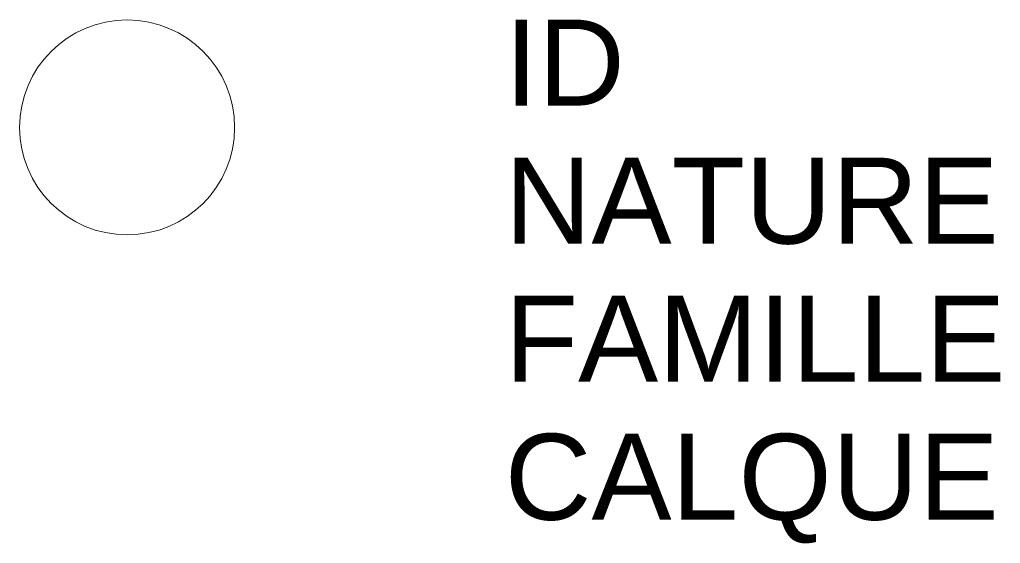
# Model space of a CAD drawing. Header units: metres. Extents: x 3100.8 to 3103.08, y 1727.2 to 1728.42.
import ezdxf

# ---------------------------------------------------------------- set-up
doc = ezdxf.new("R2010")
doc.units = ezdxf.units.M
doc.linetypes.add('Socle_Continu', pattern=[2.5, 2.5, 0])
doc.layers.add('CLOTU_SCS', color=212, linetype='Socle_Continu', lineweight=13)
doc.styles.get("Standard").update_dxf_attribs({"font": 'arial.ttf'})

msp = doc.modelspace()

# ---------------------------------------------------------------- linework, layer by layer
at = {"layer": 'CLOTU_SCS', "linetype": 'Socle_Continu'}
msp.add_circle((3101.0492, 1728.1719), 0.25, dxfattribs=at)

# ---------------------------------------------------------------- texts
at = {"layer": 'CLOTU_SCS', "linetype": 'Socle_Continu', "flags": 9}
for tag, p, s in [('ID', (3101.927, 1728.2227), 'SP_1164'), ('NATURE', (3101.927, 1727.9014), 'Pilier circulaire clôture'), ('FAMILLE', (3101.927, 1727.5801), 'Clôture'), ('CALQUE', (3101.927, 1727.2589), 'CLOTU_SCS')]:
    msp.add_attdef(tag, p, s, height=0.2, dxfattribs=at)

doc.saveas('drawing.dxf')
